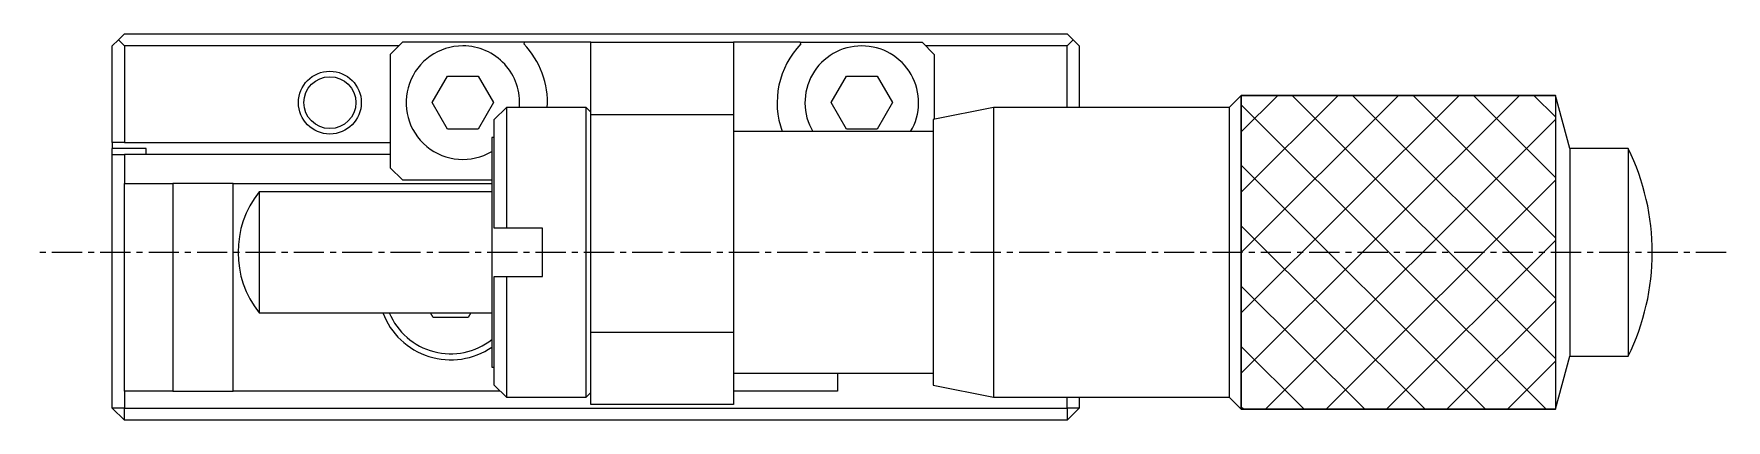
# Model space of a CAD drawing. Extents: x 10 to 346, y 10 to 242.
# Drawn here: x 121 to 191, y 226 to 242 of the extents above; entities that cross this region are included whole.
import ezdxf

# ---------------------------------------------------------------- set-up
doc = ezdxf.new("R2010")
doc.units = 0
doc.linetypes.add('CENTER', pattern=[2, 1.25, -0.25, 0.25, -0.25])
doc.layers.get('0').update_dxf_attribs({"linetype": 'CONTINUOUS'})
doc.layers.add('CENTER', color=1, linetype='CENTER')

msp = doc.modelspace()

# ---------------------------------------------------------------- linework, layer by layer
at = {"color": 7, "linetype": 'CONTINUOUS'}
for p, q in [((124.244926, 241.5), (124.494926, 241.75)), ((124.244926, 237.5), (124.244926, 241.5)), ((124.494926, 241.75), (124.744926, 242)), ((124.494926, 241.75), (124.744926, 241.5)), ((124.744926, 242), (163.744926, 242)), ((124.744926, 241.5), (124.744926, 237.5)), ((136.094926, 241.5), (124.744926, 241.5)), ((136.244926, 241.65), (135.744926, 241.15)), ((141.292454, 241.65), (136.244926, 241.65)), ((141.292454, 241.65), (141.263081, 241.580821)), ((144.044926, 241.65), (141.292454, 241.65)), ((144.044926, 241.65), (149.944926, 241.65)), ((144.044926, 238.65), (144.044926, 241.65)), ((149.944926, 241.65), (149.944926, 238.65)), ((152.697398, 241.65), (149.944926, 241.65)), ((152.726771, 241.580821), (152.697398, 241.65)), ((152.697398, 241.65), (157.744926, 241.65)), ((158.244926, 241.15), (157.744926, 241.65)), ((163.744926, 241.5), (157.894926, 241.5)), ((163.994926, 241.75), (163.744926, 242)), ((163.744926, 241.5), (163.994926, 241.75)), ((163.744926, 238.949996), (163.744926, 241.5)), ((163.994926, 241.75), (164.244926, 241.5)), ((164.244926, 241.5), (164.244926, 238.949996)), ((135.744926, 241.15), (135.744926, 236.45)), ((158.244926, 241.15), (158.244926, 238.459997)), ((137.474755, 239.15), (138.109841, 240.25)), ((138.109841, 240.25), (139.380011, 240.25)), ((139.380011, 240.25), (140.015097, 239.15)), ((153.974755, 239.15), (154.609841, 240.25)), ((154.609841, 240.25), (155.880011, 240.25)), ((155.880011, 240.25), (156.515097, 239.15)), ((170.944932, 239.449999), (170.44493, 238.949996)), ((170.944932, 239.449999), (183.944933, 239.449999)), ((170.944932, 226.450001), (170.944932, 239.449999)), ((184.534421, 237.25), (183.944933, 239.449999)), ((183.944933, 239.449999), (183.944933, 226.450001)), ((138.109841, 238.05), (137.474755, 239.15)), ((140.015097, 239.15), (139.380011, 238.05)), ((140.544926, 238.95), (140.044926, 238.45)), ((140.544926, 238.95), (140.544926, 233.95)), ((143.844926, 238.95), (140.544926, 238.95)), ((143.844926, 226.95), (143.844926, 238.95)), ((144.044926, 238.75), (143.844926, 238.95)), ((154.609841, 238.05), (153.974755, 239.15)), ((156.515097, 239.15), (155.880011, 238.05)), ((160.694925, 238.949996), (158.194926, 238.449997)), ((160.694925, 238.949996), (160.694925, 226.950004)), ((170.44493, 238.949996), (160.694925, 238.949996)), ((170.44493, 238.949996), (170.44493, 226.950004)), ((139.380011, 238.05), (138.109841, 238.05)), ((140.044926, 233.95), (140.044926, 238.45)), ((149.944926, 238.65), (144.044926, 238.65)), ((144.044926, 229.65), (144.044926, 238.65)), ((149.944926, 238.65), (149.944926, 229.65)), ((155.880011, 238.05), (154.609841, 238.05)), ((158.194926, 238.449997), (158.194926, 227.450003)), ((124.744926, 237.5), (124.244926, 237.5)), ((124.244926, 237.5), (124.244926, 237.25)), ((124.744926, 237.5), (135.744926, 237.5)), ((139.944926, 237.7), (139.944926, 232.949925)), ((140.044926, 237.7), (139.944926, 237.7)), ((158.194926, 237.95), (149.944926, 237.95)), ((125.644926, 237.25), (124.244926, 237.25)), ((124.244926, 237), (124.244926, 237.25)), ((124.244926, 226.5), (124.244926, 237)), ((124.244926, 237), (124.744926, 237)), ((124.744926, 237), (124.744926, 235.8)), ((135.744926, 237), (124.744926, 237)), ((125.644926, 237), (125.644926, 237.25)), ((184.534421, 237.25), (184.534421, 228.65)), ((186.944932, 237.25), (184.534421, 237.25)), ((186.944932, 237.25), (186.944932, 228.65)), ((135.744926, 236.45), (136.244926, 235.95)), ((136.244926, 235.95), (139.944926, 235.95)), ((124.744926, 227.2), (124.744926, 235.8)), ((124.744926, 235.8), (126.744926, 235.8)), ((126.744926, 235.8), (126.744926, 227.2)), ((129.244926, 235.8), (126.744926, 235.8)), ((129.244926, 227.2), (129.244926, 235.8)), ((129.244926, 235.8), (139.944926, 235.8)), ((130.322435, 235.449996), (130.322435, 230.450004)), ((139.944926, 235.449996), (130.322435, 235.449996)), ((140.544926, 233.95), (140.044926, 233.95)), ((142.044926, 233.95), (140.544926, 233.95)), ((142.044926, 231.95), (142.044926, 233.95)), ((139.944926, 232.949925), (139.944926, 228.2)), ((140.044926, 227.45), (140.044926, 231.95)), ((140.044926, 231.95), (140.544926, 231.95)), ((140.544926, 231.95), (140.544926, 226.95)), ((140.544926, 231.95), (142.044926, 231.95)), ((130.322435, 230.450004), (139.944926, 230.450004)), ((137.523238, 230.25), (137.407766, 230.450004)), ((139.082086, 230.450004), (138.966614, 230.25)), ((138.966614, 230.25), (137.523238, 230.25)), ((144.044926, 229.65), (149.944926, 229.65)), ((144.044926, 226.65), (144.044926, 229.65)), ((149.944926, 229.65), (149.944926, 226.65)), ((139.944926, 228.2), (140.044926, 228.2)), ((183.944933, 226.450001), (184.534421, 228.65)), ((184.534421, 228.65), (186.944932, 228.65)), ((149.944926, 227.95), (158.194926, 227.95)), ((154.244926, 227.95), (154.244926, 227.2)), ((126.744926, 227.2), (124.744926, 227.2)), ((124.744926, 227.2), (124.744926, 226.5)), ((126.744926, 227.2), (129.244926, 227.2)), ((140.294926, 227.2), (129.244926, 227.2)), ((140.044926, 227.45), (140.544926, 226.95)), ((140.544926, 226.95), (143.844926, 226.95)), ((143.844926, 226.95), (144.044926, 227.15)), ((154.244926, 227.2), (149.944926, 227.2)), ((158.194926, 227.450003), (160.694925, 226.950004)), ((160.694925, 226.950004), (170.44493, 226.950004)), ((163.744926, 226.5), (163.744926, 226.950004)), ((164.244926, 226.950004), (164.244926, 226.5)), ((170.44493, 226.950004), (170.944932, 226.450001)), ((124.744926, 226.5), (124.244926, 226.5)), ((124.744926, 226), (124.244926, 226.5)), ((124.744926, 226.5), (163.744926, 226.5)), ((124.744926, 226), (124.744926, 226.5)), ((149.944926, 226.65), (144.044926, 226.65)), ((163.744926, 226.5), (163.744926, 226)), ((164.244926, 226.5), (163.744926, 226)), ((164.244926, 226.5), (163.744926, 226.5)), ((183.944933, 226.450001), (170.944932, 226.450001)), ((163.744926, 226), (124.744926, 226))]:
    msp.add_line(p, q, dxfattribs=at)
at = {"color": 3, "linetype": 'CONTINUOUS'}
for p, q in [((170.944932, 239.449999), (170.944932, 226.450001)), ((183.944933, 239.449999), (170.944932, 239.449999)), ((170.944932, 237.944932), (172.449999, 239.449999)), ((170.944932, 235.444932), (174.949999, 239.449999)), ((170.944932, 232.944932), (177.449999, 239.449999)), ((170.944932, 230.444932), (179.949999, 239.449999)), ((170.944932, 227.944932), (182.449999, 239.449999)), ((173.050001, 239.449999), (183.944933, 228.555067)), ((175.550001, 239.449999), (183.944933, 231.055067)), ((178.050001, 239.449999), (183.944933, 233.555067)), ((180.550001, 239.449999), (183.944933, 236.055067)), ((183.050001, 239.449999), (183.944933, 238.555067)), ((183.944933, 239.449999), (183.944933, 226.450001)), ((170.944932, 239.055068), (183.549999, 226.450001)), ((171.950001, 226.450001), (183.944933, 238.444933)), ((170.944932, 236.555068), (181.049999, 226.450001)), ((174.450001, 226.450001), (183.944933, 235.944933)), ((170.944932, 234.055068), (178.549999, 226.450001)), ((176.950001, 226.450001), (183.944933, 233.444933)), ((170.944932, 231.555068), (176.049999, 226.450001)), ((179.450001, 226.450001), (183.944933, 230.944933)), ((170.944932, 229.055068), (173.549999, 226.450001)), ((181.950001, 226.450001), (183.944933, 228.444933)), ((170.944932, 226.555068), (171.049999, 226.450001)), ((170.944932, 226.450001), (183.944933, 226.450001))]:
    msp.add_line(p, q, dxfattribs=at)
msp.add_circle((133.244926, 239.15), 1.3, dxfattribs=at)
at = {"color": 7, "linetype": 'CONTINUOUS'}
msp.add_circle((133.244926, 239.15), 1.075, dxfattribs=at)
for centre, radius, start, end in [((138.744926, 239.15), 2.35, 90, 300.706356), ((138.744926, 239.15), 2.35, 355.117858, 90), ((138.744926, 239.15), 3.5, 356.724171, 43.989014), ((155.244926, 239.15), 3.5, 136.010986, 200.051043), ((155.244926, 239.15), 2.35, 90, 210.706356), ((155.244926, 239.15), 2.35, 329.293644, 90), ((178.199932, 232.95), 9.745001, 333.816209, 26.183791), ((133.444931, 232.95), 3.999997, 141.317811, 218.682189), ((138.244926, 231.5), 3, 200.487234, 304.518108), ((138.244926, 231.5), 2.75, 202.44626, 308.183482)]:
    msp.add_arc(centre, radius, start, end, dxfattribs=at)
at = {"layer": 'CENTER', "color": 1, "linetype": 'CENTER'}
msp.add_line((191, 232.95), (121, 232.95), dxfattribs=at)

doc.saveas('drawing.dxf')
